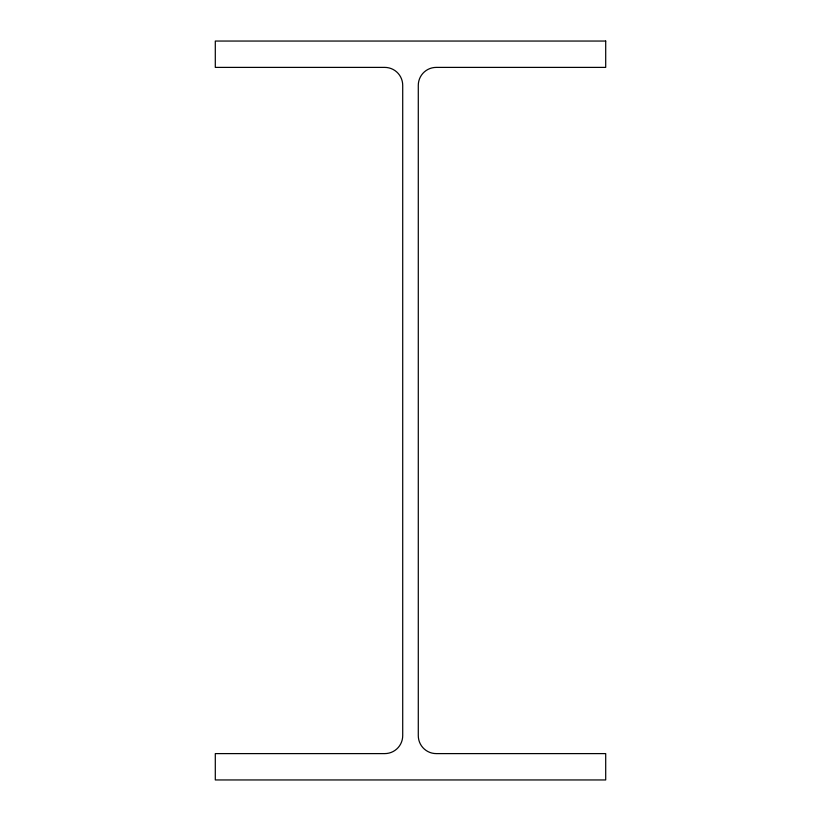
<?xml version="1.0" encoding="UTF-8"?>
<svg xmlns="http://www.w3.org/2000/svg" width="821" height="821" viewBox="0 0 821 821"><rect width="100%" height="100%" fill="white"/><g stroke="black" fill="none" stroke-linecap="round" stroke-linejoin="round"><path stroke-width="1.23" d="M605.703 41.05L215.297 41.05L215.297 67.394L384.751 67.394A17.959 17.959 0 0 1 402.711 85.363L402.711 735.637A17.959 17.959 0 0 1 384.751 753.606L215.297 753.606L215.297 779.95L605.703 779.95L605.703 753.606L436.249 753.606A17.959 17.959 0 0 1 418.289 735.637L418.289 85.363A17.959 17.959 0 0 1 436.249 67.394L605.703 67.394L605.703 41.05"/></g></svg>
